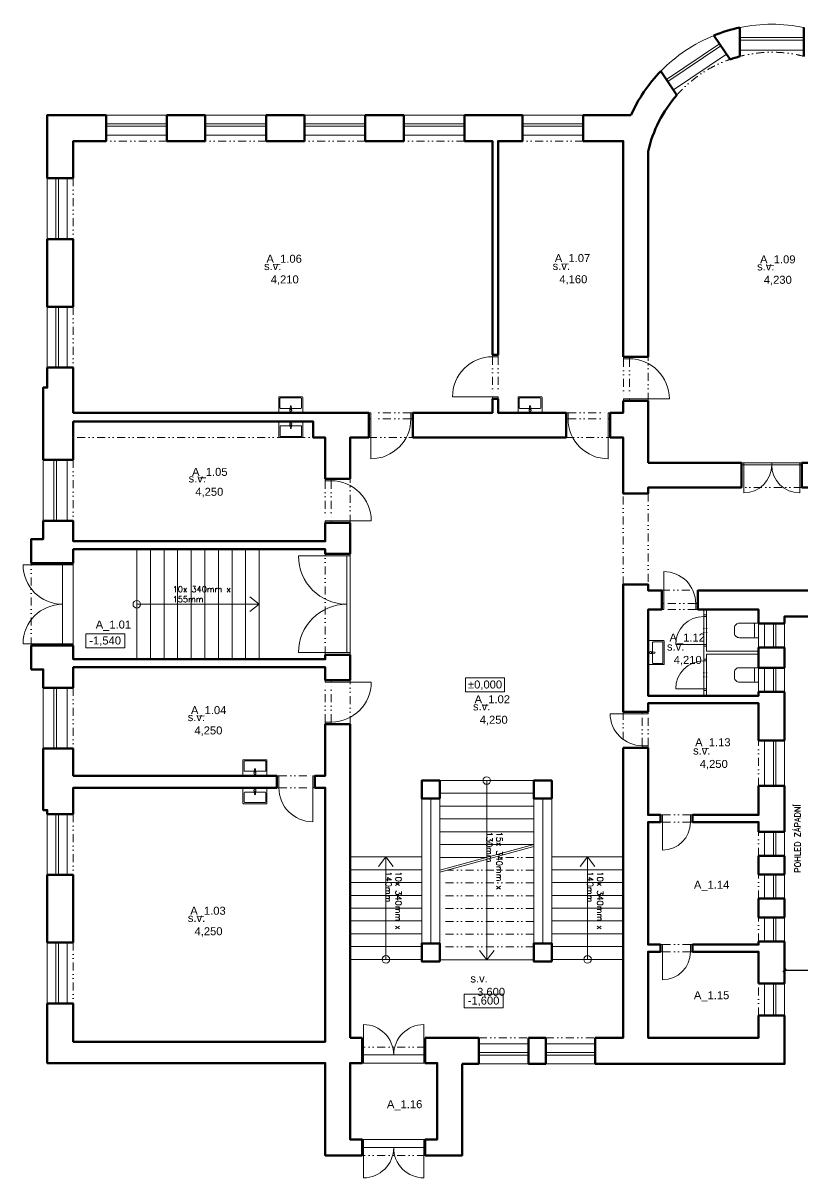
# Model space of a CAD drawing. Header units: millimetres. Extents: x 89194 to 559352, y -753138 to -204019.
# Drawn here: x 312346 to 331837, y -418781 to -389922 of the extents above; entities that cross this region are included whole.
import ezdxf

# ---------------------------------------------------------------- set-up
doc = ezdxf.new("R2010")
doc.units = ezdxf.units.MM
doc.header["$LTSCALE"] = 400
doc.header["$PDMODE"] = 3
doc.linetypes.add('DIVIDE', pattern=[1.25, 0.5, -0.25, 0, -0.25, 0, -0.25])
for name, color, linetype, lineweight in [('RG_dveře', 3, 'Continuous', 9), ('RG_koty', 7, 'Continuous', 9), ('RG_okna', 3, 'Continuous', 9), ('RG_pohled', 200, 'Continuous', 9), ('RG_popisy', 11, 'Continuous', 9), ('RG_schodiště', 94, 'Continuous', 9), ('RG_výrobky zámečník', 6, 'Continuous', 9), ('RG_zařízováky', 4, 'Continuous', 9), ('RG_zdivo stávající', 30, 'Continuous', 50), ('RG_čerch 2', 6, 'DIVIDE', 9)]:
    doc.layers.add(name, color=color, linetype=linetype, lineweight=lineweight)
doc.styles.add('Arial 100', font='Arial.ttf', dxfattribs={"height": 100})
doc.styles.add('Arial 250', font='Arial Bold.ttf', dxfattribs={"height": 250})
doc.styles.add('Koty', font='romans.shx', dxfattribs={"width": 0.8})
doc.styles.get("Standard").update_dxf_attribs({"font": 'romans.shx', "height": 100})
doc.dimstyles.new('RG_50_vnitřní', dxfattribs={"dimscale": 50, "dimtxt": 2, "dimasz": 1.6, "dimexe": 1.15, "dimexo": 0, "dimgap": 1, "dimtad": 1, "dimdec": 0, "dimrnd": 5, "dimzin": 0, "dimdsep": 46, "dimtxsty": 'Koty', "dimblk1": 'OBLIQUE', "dimblk2": 'OBLIQUE', "dimsah": 1, "dimcen": 0.09, "dimclrd": 256, "dimclre": 256, "dimclrt": 2, "dimazin": 0, "dimtfac": 1, "dimtdec": 0, "dimtmove": 2, "dimatfit": 3, "dimfxl": 1.15, "dimfxlon": 1, "dimtolj": 1, "dimtzin": 0, "dimarcsym": 0})

# ---------------------------------------------------------------- blocks, each defined once
blk = doc.blocks.new('*U66')
at = {"layer": 'RG_schodiště'}
blk.add_lwpolyline([(-895, 0), (895, 0)], dxfattribs=at)
blk = doc.blocks.new('*U67')
at = {"layer": 'RG_schodiště', "color": 0, "linetype": 'ByBlock', "lineweight": -2, "transparency": 16777216}
for p in [(0, 2560), (0, 2240), (0, 1920), (0, 1600), (0, 1280), (0, 960), (0, 640), (0, 320), (0, 0)]:
    blk.add_blockref('*U66', p, dxfattribs=at)
blk = doc.blocks.new('*U68')
at = {"layer": 'RG_schodiště'}
blk.add_lwpolyline([(-895, 0), (895, 0)], dxfattribs=at)
blk = doc.blocks.new('*U69')
at = {"layer": 'RG_schodiště', "color": 0, "linetype": 'ByBlock', "lineweight": -2, "transparency": 16777216}
for p in [(0, 2560), (0, 2240), (0, 1920), (0, 1600), (0, 1280), (0, 960), (0, 640), (0, 320), (0, 0)]:
    blk.add_blockref('*U68', p, dxfattribs=at)
blk = doc.blocks.new('okno_oblouk')
at = {"layer": 'RG_okna'}
for points in [[(109066, -107732), (110666, -107732)], [(109066, -107985), (110666, -107985)], [(109066, -108045), (110666, -108045)]]:
    blk.add_lwpolyline(points, dxfattribs=at)
blk.add_arc((109866, -104509), 3871, 258.0738, 281.9262, dxfattribs=at)
at = {"layer": 'RG_zdivo stávající'}
for points in [[(109066, -107577), (109066, -108296)], [(110666, -107577), (110666, -108296)]]:
    blk.add_lwpolyline(points, dxfattribs=at)
at = {"layer": 'RG_čerch 2'}
blk.add_arc((109866, -104509), 3171, 255.3884, 284.6116, dxfattribs=at)
blk = doc.blocks.new('1520_2900_900_3')
at = {"layer": 'RG_okna'}
for points in [[(93845, -104449), (95365, -104449)], [(93845, -104669), (95365, -104669)], [(93845, -104729), (95365, -104729)], [(93845, -104949), (95365, -104949)]]:
    blk.add_lwpolyline(points, dxfattribs=at)
at = {"layer": 'RG_zdivo stávající'}
for points in [[(93845, -104299), (93845, -104949)], [(95365, -104299), (95365, -104949)]]:
    blk.add_lwpolyline(points, dxfattribs=at)
at = {"layer": 'RG_čerch 2'}
blk.add_lwpolyline([(93845, -104299), (95365, -104299)], dxfattribs=at)
blk = doc.blocks.new('1520_4')
at = {"layer": 'RG_okna'}
for points in [[(127481, -97490), (127481, -95970)], [(127751, -97490), (127751, -95970)], [(127811, -97490), (127811, -95970)], [(128081, -97490), (128081, -95970)]]:
    blk.add_lwpolyline(points, dxfattribs=at)
at = {"layer": 'RG_zdivo stávající'}
for points in [[(127331, -95970), (128081, -95970)], [(127331, -97490), (128081, -97490)]]:
    blk.add_lwpolyline(points, dxfattribs=at)
at = {"layer": 'RG_čerch 2'}
blk.add_lwpolyline([(127331, -97490), (127331, -95970)], dxfattribs=at)
blk = doc.blocks.new('okno_1240_4')
at = {"layer": 'RG_okna'}
for points in [[(115521, -82400), (114281, -82400)], [(115521, -82620), (114281, -82620)], [(115521, -82680), (114281, -82680)], [(115521, -82900), (114281, -82900)]]:
    blk.add_lwpolyline(points, dxfattribs=at)
at = {"layer": 'RG_zdivo stávající'}
for points in [[(114281, -83050), (114281, -82400)], [(115521, -83050), (115521, -82400)]]:
    blk.add_lwpolyline(points, dxfattribs=at)
at = {"layer": 'RG_čerch 2'}
blk.add_lwpolyline([(115521, -83050), (114281, -83050)], dxfattribs=at)
blk = doc.blocks.new('*U30')
blk.add_line((-350, -293), (-350, -1293))
for points in [[(-400, -143), (-350, -143), (-350, -293), (-400, -293)], [(700, -143), (650, -143), (650, -293), (700, -293)]]:
    blk.add_lwpolyline(points)
blk.add_arc((-350, -293), 1000, 270, 0)
at = {"layer": 'RG_zdivo stávající'}
for p, q in [((-400, -143), (-400, -293)), ((700, -143), (700, -293))]:
    blk.add_line(p, q, dxfattribs=at)
at = {"layer": 'RG_čerch 2'}
for p, q in [((650, -143), (-350, -143)), ((650, -293), (-350, -293))]:
    blk.add_line(p, q, dxfattribs=at)
blk = doc.blocks.new('*U52')
blk.add_line((-350, -293), (-350, -1093))
for points in [[(-400, -143), (-350, -143), (-350, -293), (-400, -293)], [(500, -143), (450, -143), (450, -293), (500, -293)]]:
    blk.add_lwpolyline(points)
blk.add_arc((-350, -293), 800, 270, 0)
at = {"layer": 'RG_zdivo stávající'}
for p, q in [((-400, -143), (-400, -293)), ((500, -143), (500, -293))]:
    blk.add_line(p, q, dxfattribs=at)
at = {"layer": 'RG_čerch 2'}
for p, q in [((450, -143), (-350, -143)), ((450, -293), (-350, -293))]:
    blk.add_line(p, q, dxfattribs=at)
blk = doc.blocks.new('umyv_16')
at = {"layer": 'RG_zařízováky', "linetype": 'Continuous', "lineweight": 20}
for p, q in [((304017, -112257), (303647, -112257)), ((303632, -112272), (303632, -112842)), ((303692, -112532), (303734, -112536)), ((303732, -112544), (303717, -112544)), ((303717, -112544), (303717, -112571)), ((303742, -112302), (303742, -112812)), ((303743, -112540), (303796, -112546)), ((303987, -112287), (303757, -112287)), ((304002, -112812), (304002, -112302)), ((304032, -112842), (304032, -112272)), ((303734, -112578), (303692, -112582)), ((303717, -112571), (303732, -112571)), ((303796, -112568), (303743, -112575)), ((303757, -112827), (303987, -112827)), ((303647, -112857), (304017, -112857))]:
    blk.add_line(p, q, dxfattribs=at)
at = {"layer": 'RG_zařízováky', "linetype": 'Continuous', "lineweight": 20, "extrusion": (0, 0, -1)}
for centre, major_axis, start_param, end_param in [((303647, -112272), (10.6, 10.6), 3.926991, 5.497787), ((304017, -112272), (-10.6, 10.6), 0.785398, 2.356194), ((303692, -112557), (17.7, 17.7), 2.356194, 5.497787), ((303732, -112557), (-9.62, 9.62), 0.785398, 3.926991), ((303732, -112557), (-14.9, 14.9), 0.875625, 1.35736), ((303757, -112302), (10.6, 10.6), 3.926991, 5.497787), ((303732, -112557), (-14.9, 14.9), 1.35736, 3.355029), ((303795, -112557), (-7.91, 7.91), 0.909996, 3.802393), ((303987, -112302), (-10.6, 10.6), 0.785398, 2.356194), ((303732, -112557), (-14.9, 14.9), 3.355029, 3.836764), ((303757, -112812), (-10.6, 10.6), 3.926991, 5.497787), ((303987, -112812), (10.6, 10.6), 0.785398, 2.356194), ((303647, -112842), (-10.6, 10.6), 3.926991, 5.497787), ((304017, -112842), (10.6, 10.6), 0.785398, 2.356194)]:
    blk.add_ellipse(centre, major_axis=major_axis, ratio=1, start_param=start_param, end_param=end_param, dxfattribs=at)
blk = doc.blocks.new('*U51')
blk.add_line((-350, -113), (-350, 587))
for points in [[(-400, -293), (-350, -293), (-350, -113), (-400, -113)], [(400, -293), (350, -293), (350, -113), (400, -113)]]:
    blk.add_lwpolyline(points)
blk.add_arc((-350, -113), 700, 0, 90)
at = {"layer": 'RG_zdivo stávající'}
for p, q in [((-400, -293), (-400, -113)), ((400, -293), (400, -113))]:
    blk.add_line(p, q, dxfattribs=at)
at = {"layer": 'RG_čerch 2'}
for p, q in [((350, -113), (-350, -113)), ((350, -293), (-350, -293))]:
    blk.add_line(p, q, dxfattribs=at)
blk = doc.blocks.new('*U27')
blk.add_line((650, -293), (650, -1293))
for points in [[(-400, -143), (-350, -143), (-350, -293), (-400, -293)], [(700, -143), (650, -143), (650, -293), (700, -293)]]:
    blk.add_lwpolyline(points)
blk.add_arc((650, -293), 1000, 180, 270)
at = {"layer": 'RG_zdivo stávající'}
for p, q in [((-400, -143), (-400, -293)), ((700, -143), (700, -293))]:
    blk.add_line(p, q, dxfattribs=at)
at = {"layer": 'RG_čerch 2'}
for p, q in [((-350, -143), (650, -143)), ((-350, -293), (650, -293))]:
    blk.add_line(p, q, dxfattribs=at)
blk = doc.blocks.new('*U49')
blk.add_line((-350, -153), (-350, 847))
for points in [[(-400, -293), (-350, -293), (-350, -153), (-400, -153)], [(700, -293), (650, -293), (650, -153), (700, -153)]]:
    blk.add_lwpolyline(points)
blk.add_arc((-350, -153), 1000, 0, 90)
at = {"layer": 'RG_zdivo stávající'}
for p, q in [((-400, -293), (-400, -153)), ((700, -293), (700, -153))]:
    blk.add_line(p, q, dxfattribs=at)
at = {"layer": 'RG_čerch 2'}
for p, q in [((650, -153), (-350, -153)), ((650, -293), (-350, -293))]:
    blk.add_line(p, q, dxfattribs=at)
blk = doc.blocks.new('*U28')
blk.add_line((-350, -293), (-350, -1293))
for points in [[(-400, -143), (-350, -143), (-350, -293), (-400, -293)], [(700, -143), (650, -143), (650, -293), (700, -293)]]:
    blk.add_lwpolyline(points)
blk.add_arc((-350, -293), 1000, 270, 0)
at = {"layer": 'RG_zdivo stávající'}
for p, q in [((-400, -143), (-400, -293)), ((700, -143), (700, -293))]:
    blk.add_line(p, q, dxfattribs=at)
at = {"layer": 'RG_čerch 2'}
for p, q in [((650, -143), (-350, -143)), ((650, -293), (-350, -293))]:
    blk.add_line(p, q, dxfattribs=at)
blk = doc.blocks.new('*U29')
blk.add_line((-350, -293), (-350, -1093))
for points in [[(-400, -143), (-350, -143), (-350, -293), (-400, -293)], [(500, -143), (450, -143), (450, -293), (500, -293)]]:
    blk.add_lwpolyline(points)
blk.add_arc((-350, -293), 800, 270, 0)
at = {"layer": 'RG_zdivo stávající'}
for p, q in [((-400, -143), (-400, -293)), ((500, -143), (500, -293))]:
    blk.add_line(p, q, dxfattribs=at)
at = {"layer": 'RG_čerch 2'}
for p, q in [((450, -143), (-350, -143)), ((450, -293), (-350, -293))]:
    blk.add_line(p, q, dxfattribs=at)
blk = doc.blocks.new('*U50')
blk.add_line((500, -293), (500, -1143))
for points in [[(-400, 7), (-350, 7), (-350, -293), (-400, -293)], [(550, 7), (500, 7), (500, -293), (550, -293)]]:
    blk.add_lwpolyline(points)
blk.add_arc((500, -293), 850, 180, 270)
at = {"layer": 'RG_zdivo stávající'}
for p, q in [((-400, 7), (-400, -293)), ((550, 7), (550, -293))]:
    blk.add_line(p, q, dxfattribs=at)
at = {"layer": 'RG_čerch 2'}
for p, q in [((-350, 7), (500, 7)), ((-350, -293), (500, -293))]:
    blk.add_line(p, q, dxfattribs=at)
blk = doc.blocks.new('*U70')
at = {"layer": 'RG_schodiště'}
blk.add_lwpolyline([(0, -1375), (0, 1375)], dxfattribs=at)
blk = doc.blocks.new('*U71')
at = {"layer": 'RG_schodiště', "color": 0, "linetype": 'ByBlock', "lineweight": -2, "transparency": 16777216}
for p in [(-3060, 0), (-2720, 0), (-2380, 0), (-2040, 0), (-1700, 0), (-1360, 0), (-1020, 0), (-680, 0), (-340, 0), (0, 0)]:
    blk.add_blockref('*U70', p, dxfattribs=at)
blk = doc.blocks.new('wc_1')
at = {"layer": 'RG_zařízováky', "linetype": 'Continuous', "lineweight": 20}
for p, q in [((307578, -109954), (307597, -109941)), ((307597, -109941), (307619, -109932)), ((307619, -109932), (307642, -109926)), ((307642, -109926), (307667, -109925)), ((307667, -109925), (308141, -109925)), ((308040, -109950), (308040, -110105)), ((308141, -109925), (308141, -110285)), ((307541, -110025), (307543, -110005)), ((307541, -110185), (307541, -110025)), ((307543, -110204), (307541, -110185)), ((307543, -110005), (307551, -109986)), ((307551, -110223), (307543, -110204)), ((307551, -109986), (307562, -109969)), ((307562, -110240), (307551, -110223)), ((307562, -109969), (307578, -109954)), ((308040, -110105), (308040, -110260)), ((307578, -110255), (307562, -110240)), ((307597, -110268), (307578, -110255)), ((307619, -110277), (307597, -110268)), ((307642, -110283), (307619, -110277)), ((307667, -110285), (307642, -110283)), ((308141, -110285), (307667, -110285))]:
    blk.add_line(p, q, dxfattribs=at)
at = {"layer": 'RG_zařízováky', "linetype": 'Continuous', "lineweight": 20, "extrusion": (0, 0, -1)}
for centre, major_axis, start_param, end_param in [((308009, -109950), (-31.5, 0), 1.570796, 3.141593), ((308009, -110260), (31.5, 0), 0, 1.570796)]:
    blk.add_ellipse(centre, major_axis=major_axis, ratio=0.794118, start_param=start_param, end_param=end_param, dxfattribs=at)
blk = doc.blocks.new('_Oblique')
at = {"color": 0, "linetype": 'ByBlock', "lineweight": -2}
blk.add_line((-0.5, -0.5), (0.5, 0.5), dxfattribs=at)
blk = doc.blocks.new('*D319')
at = {"layer": 'Defpoints', "color": 0, "transparency": 16777216}
for p in [(333858, -413592), (333858, -415589), (331379, -415930)]:
    blk.add_point(p, dxfattribs=at)
at = {"layer": 'RG_koty', "lineweight": -2, "transparency": 16777216}
for p, q in [((331379, -413649), (331379, -413534)), ((333858, -413649), (333858, -413534)), ((331379, -413592), (333858, -413592))]:
    blk.add_line(p, q, dxfattribs=at)
at = {"layer": 'RG_koty', "lineweight": -2, "transparency": 16777216, "xscale": 80, "yscale": 80, "zscale": 80, "rotation": 180}
blk.add_blockref('_Oblique', (331379, -413592), dxfattribs=at)
at = {"layer": 'RG_koty', "lineweight": -2, "transparency": 16777216, "xscale": 80, "yscale": 80, "zscale": 80}
blk.add_blockref('_Oblique', (333858, -413592), dxfattribs=at)
at = {"layer": 'RG_koty', "color": 2, "transparency": 16777216, "insert": (332618, -413492), "char_height": 100, "attachment_point": 5, "style": 'Koty'}
blk.add_mtext('\\A1;2480', dxfattribs=at)

msp = doc.modelspace()

# ---------------------------------------------------------------- linework, layer by layer
at = {"layer": 'RG_dveře'}
for p, q in [((329358.5, -405450.2), (328658.5, -405450.2)), ((329358.5, -406560.2), (328658.5, -406560.2))]:
    msp.add_line(p, q, dxfattribs=at)
at = {"layer": 'RG_dveře', "ltscale": 0.1}
for points in [[(331811, -400910.2), (330306, -400910.2)], [(331811, -400962.7), (330306, -400962.7)]]:
    msp.add_lwpolyline(points, dxfattribs=at)
at = {"layer": 'RG_dveře'}
for points in [[(329428.5, -404706.4), (329428.5, -404750.2), (329358.5, -404750.2), (329358.5, -404706.4)], [(329428.5, -405493.9), (329428.5, -405450.2), (329358.5, -405450.2), (329358.5, -405493.9)], [(329428.5, -405816.4), (329428.5, -405860.2), (329358.5, -405860.2), (329358.5, -405816.4)], [(329428.5, -406603.9), (329428.5, -406560.2), (329358.5, -406560.2), (329358.5, -406603.9)]]:
    msp.add_lwpolyline(points, dxfattribs=at)
for centre in [(329358.5, -405450.2), (329358.5, -406560.2)]:
    msp.add_arc(centre, 700, 90, 180, dxfattribs=at)
at = {"layer": 'RG_koty'}
for points in [[(313910.8, -405530.5), (314886.2, -405530.5), (314886.2, -405187.6), (313910.8, -405187.6)], [(323406.6, -406630), (324382, -406630), (324382, -406287.1), (323406.6, -406287.1)], [(323369.3, -414529.1), (324344.7, -414529.1), (324344.7, -414186.2), (323369.3, -414186.2)]]:
    msp.add_lwpolyline(points, close=True, dxfattribs=at)
at = {"layer": 'RG_okna'}
for p, q in [((320435.1, -403239.3), (319229.2, -403239.3)), ((313331.9, -403459.4), (312346.1, -403459.4)), ((313331.9, -405431), (312346.1, -405431)), ((320435.1, -405651.1), (319229.2, -405651.1)), ((320852.4, -415705.7), (320852.4, -414949.6)), ((322364.6, -415705.7), (322364.6, -414949.6)), ((320852.4, -418024.7), (320852.4, -418780.8)), ((322364.6, -418024.7), (322364.6, -418780.8))]:
    msp.add_line(p, q, dxfattribs=at)
for points in [[(330358.5, -400910.2), (330358.5, -401662.7)], [(331058.5, -400910.2), (331058.5, -400962.7)], [(331758.5, -400910.2), (331758.5, -401662.7)], [(313598.5, -403415.2), (313598.5, -403459.4), (313331.9, -403459.4), (313331.9, -403415.2)], [(320518.5, -403185.2), (320518.5, -403239.3), (319898.5, -403239.3), (319898.5, -403185.2)], [(320435.1, -405651.1), (320435.1, -403239.3)], [(320518.5, -403239.3), (320518.5, -405651.1)], [(313331.9, -405431), (313331.9, -403459.4)], [(313598.5, -403459.4), (313598.5, -405431)], [(330878.5, -405530.2), (330878.5, -404930.2)], [(331098.5, -405530.2), (331098.5, -404930.2)], [(331158.5, -405530.2), (331158.5, -404930.2)], [(331378.5, -405530.2), (331378.5, -404930.2)], [(313598.5, -405475.2), (313598.5, -405431), (313331.9, -405431), (313331.9, -405475.2)], [(320518.5, -405705.2), (320518.5, -405651.1), (319898.5, -405651.1), (319898.5, -405705.2)], [(330878.5, -406630.2), (330878.5, -406030.2)], [(331098.5, -406630.2), (331098.5, -406030.2)], [(331158.5, -406630.2), (331158.5, -406030.2)], [(331378.5, -406630.2), (331378.5, -406030.2)], [(330878.5, -408980.2), (330878.5, -407850.2)], [(331098.5, -408980.2), (331098.5, -407850.2)], [(331158.5, -408980.2), (331158.5, -407850.2)], [(331378.5, -408980.2), (331378.5, -407850.2)], [(330878.5, -410730.2), (330878.5, -410130.2)], [(331098.5, -410730.2), (331098.5, -410130.2)], [(331158.5, -410730.2), (331158.5, -410130.2)], [(331378.5, -410730.2), (331378.5, -410130.2)], [(330878.5, -411800.2), (330878.5, -411200.2)], [(331098.5, -411800.2), (331098.5, -411200.2)], [(331158.5, -411800.2), (331158.5, -411200.2)], [(331378.5, -411800.2), (331378.5, -411200.2)], [(330878.5, -412870.2), (330878.5, -412270.2)], [(331098.5, -412870.2), (331098.5, -412270.2)], [(331158.5, -412870.2), (331158.5, -412270.2)], [(331378.5, -412870.2), (331378.5, -412270.2)], [(330878.5, -414720.2), (330878.5, -413920.2)], [(331098.5, -414720.2), (331098.5, -413920.2)], [(331158.5, -414720.2), (331158.5, -413920.2)], [(331378.5, -414720.2), (331378.5, -413920.2)], [(320818.5, -415910.2), (320852.4, -415910.2), (320852.4, -415705.7), (320818.5, -415705.7)], [(322364.6, -415705.7), (320852.4, -415705.7)], [(322398.5, -415910.2), (322364.6, -415910.2), (322364.6, -415705.7), (322398.5, -415705.7)], [(320852.4, -415910.2), (322364.6, -415910.2)], [(320818.5, -417820.2), (320852.4, -417820.2), (320852.4, -418024.7), (320818.5, -418024.7)], [(320852.4, -417820.2), (322364.6, -417820.2)], [(322398.5, -417820.2), (322364.6, -417820.2), (322364.6, -418024.7), (322398.5, -418024.7)], [(322364.6, -418024.7), (320852.4, -418024.7)]]:
    msp.add_lwpolyline(points, dxfattribs=at)
for centre, radius, start, end in [((330358.5, -400962.7), 700, 270, 0), ((331758.5, -400962.7), 700, 180, 270), ((320435.1, -403239.3), 1205.9, 180.00002, 270.00002), ((313331.9, -403459.4), 985.8, 180.00002, 270.00002), ((313331.9, -405431), 985.8, 89.99998, 179.99998), ((320435.1, -405651.1), 1205.9, 89.99998, 179.99998), ((320852.4, -415705.7), 756.1, 359.99998, 89.99998), ((322364.6, -415705.7), 756.1, 90.00002, 180.00002), ((320852.4, -418024.7), 756.1, 270.00002, 0.00002), ((322364.6, -418024.7), 756.1, 179.99998, 269.99998)]:
    msp.add_arc(centre, radius, start, end, dxfattribs=at)
at = {"layer": 'RG_pohled'}
for points in [[(330728.5, -405530.2), (330728.5, -404930.2)], [(330728.5, -406630.2), (330728.5, -406030.2)]]:
    msp.add_lwpolyline(points, dxfattribs=at)
for points in [[(322533.5, -412920.2), (322308.5, -412920.2), (322308.5, -409300.2), (322533.5, -409300.2)], [(322758.5, -409300.2), (322533.5, -409300.2), (322533.5, -412920.2), (322758.5, -412920.2)], [(325333.5, -412920.2), (325108.5, -412920.2), (325108.5, -409300.2), (325333.5, -409300.2)], [(325558.5, -409300.2), (325333.5, -409300.2), (325333.5, -412920.2), (325558.5, -412920.2)]]:
    msp.add_lwpolyline(points, close=True, dxfattribs=at)
at = {"layer": 'RG_schodiště'}
for p, q in [((318248.5, -404445.2), (318012.6, -404261.8)), ((318248.5, -404445.2), (318012.6, -404628.5)), ((321413.5, -410760.2), (321230.2, -410996.1)), ((321413.5, -410760.2), (321596.8, -410996.1)), ((326453.5, -410760.2), (326270.2, -410996.1)), ((326453.5, -410760.2), (326636.8, -410996.1)), ((323933.5, -413330.2), (323750.2, -413094.3)), ((323933.5, -413330.2), (324116.8, -413094.3))]:
    msp.add_line(p, q, dxfattribs=at)
for points in [[(315188.5, -404445.2), (318248.5, -404445.2)], [(325108.5, -408850.2), (322758.5, -408850.2)], [(323933.5, -408850.2), (323933.5, -410770.2)], [(325108.5, -409170.2), (322758.5, -409170.2)], [(325108.5, -409490.2), (322758.5, -409490.2)], [(325108.5, -409810.2), (322758.5, -409810.2)], [(325108.5, -410130.2), (322758.5, -410130.2)], [(325108.5, -410450.2), (322758.5, -410450.2)], [(325108.5, -410450.2), (322758.5, -411090.2)], [(325108.5, -410500.2), (322758.5, -411140.2)], [(322308.5, -410760.2), (320518.5, -410760.2)], [(321413.5, -413320.2), (321413.5, -410760.2)], [(323933.5, -410770.2), (322758.5, -410770.2)], [(323933.5, -410820.2), (323933.5, -413330.2)], [(326453.5, -413320.2), (326453.5, -410760.2)], [(325108.5, -413330.2), (322758.5, -413330.2)]]:
    msp.add_lwpolyline(points, dxfattribs=at)
for centre in [(315188.5, -404445.2), (323933.5, -408850.2), (321413.5, -413320.2), (326453.5, -413320.2)]:
    msp.add_circle(centre, 94.7, dxfattribs=at)
at = {"layer": 'RG_výrobky zámečník'}
for points in [[(329358.5, -404580.2), (329358.5, -406730.2)], [(329428.5, -404580.2), (329428.5, -405620.2)], [(329428.5, -404706.4), (329358.5, -404706.4)], [(329428.5, -405493.9), (329358.5, -405493.9)], [(329428.5, -405620.2), (330728.5, -405620.2)], [(329428.5, -405690.2), (329428.5, -406730.2)], [(329428.5, -405690.2), (330728.5, -405690.2)], [(329428.5, -405816.4), (329358.5, -405816.4)], [(329428.5, -406603.9), (329358.5, -406603.9)]]:
    msp.add_lwpolyline(points, dxfattribs=at)
at = {"layer": 'RG_zdivo stávající'}
for p, q in [((313598.5, -403415.2), (312548.5, -403415.2)), ((320518.5, -403185.2), (319898.5, -403185.2)), ((313598.5, -405475.2), (312548.5, -405475.2)), ((320518.5, -405705.2), (319898.5, -405705.2))]:
    msp.add_line(p, q, dxfattribs=at)
for points in [[(330263.5, -390033.7, 0.0439206), (329614.2, -390231.7, 0.0439206)], [(330263.5, -390752.7, 0.0204506), (330015.5, -390828.4, 0.0204506)], [(328286.4, -391124.4, 0.0862981), (327538.9, -392220.2, 0.0862981)], [(328687.6, -391721, 0.1267224), (327968.5, -393130.2), (327968.5, -398260.2)]]:
    msp.add_lwpolyline(points, format="xyb", dxfattribs=at)
for points in [[(314418.5, -392220.2), (312948.5, -392220.2), (312948.5, -393800.2)], [(316898.5, -392220.2), (315938.5, -392220.2)], [(319378.5, -392220.2), (318418.5, -392220.2)], [(321858.5, -392220.2), (320898.5, -392220.2)], [(324828.5, -392220.2), (323378.5, -392220.2)], [(327538.9, -392220.2), (326348.5, -392220.2)], [(313598.5, -393800.2), (313598.5, -392870.2), (314418.5, -392870.2)], [(315938.5, -392870.2), (316898.5, -392870.2)], [(318418.5, -392870.2), (319378.5, -392870.2)], [(320898.5, -392870.2), (321858.5, -392870.2)], [(323378.5, -392870.2), (324078.5, -392870.2), (324078.5, -398210.2)], [(324218.5, -398210.2), (324218.5, -392870.2), (324828.5, -392870.2)], [(326348.5, -392870.2), (327348.5, -392870.2), (327348.5, -398260.2)], [(312948.5, -395320.2), (312948.5, -397010.2)], [(313598.5, -397010.2), (313598.5, -395320.2)], [(312948.5, -398530.2), (312948.5, -399030.2), (312848.5, -399030.2), (312848.5, -400840.2)], [(320988.5, -399660.2), (313598.5, -399660.2), (313598.5, -398530.2)], [(327348.5, -398260.2), (327968.5, -398260.2)], [(324078.5, -399310.2), (324078.5, -399660.2), (322088.5, -399660.2)], [(325918.5, -399660.2), (324218.5, -399660.2), (324218.5, -399310.2)], [(327348.5, -399360.2), (327348.5, -399660.2), (327018.5, -399660.2)], [(327348.5, -399360.2), (327968.5, -399360.2)], [(327968.5, -399360.2), (327968.5, -400910.2)], [(320988.5, -399660.2), (320988.5, -400280.2)], [(322088.5, -399660.2), (322088.5, -400280.2)], [(325918.5, -399660.2), (325918.5, -400280.2)], [(327018.5, -399660.2), (327018.5, -400280.2)], [(331811, -400910.2), (334158.5, -400910.2), (334158.5, -399441.4)], [(319898.5, -401310.2), (319898.5, -400280.2), (319598.5, -400280.2), (319598.5, -399880.2), (313598.5, -399880.2), (313598.5, -400840.2)], [(320988.5, -400280.2), (320518.5, -400280.2), (320518.5, -401310.2)], [(325918.5, -400280.2), (322088.5, -400280.2)], [(330306, -401530.2), (327968.5, -401530.2), (327968.5, -401680.2), (327348.5, -401680.2), (327348.5, -400280.2), (327018.5, -400280.2)], [(327968.5, -400910.2), (330306, -400910.2)], [(330306, -401530.2), (330306, -400910.2)], [(331811, -401530.2), (331811, -400910.2)], [(319898.5, -401310.2), (320518.5, -401310.2)], [(337469, -401657.1), (337102.4, -401530.2), (331811, -401530.2)], [(312848.5, -402360.2), (312848.5, -402815.2), (312548.5, -402815.2), (312548.5, -403415.2)], [(313598.5, -402360.2), (313598.5, -402870.2), (319898.5, -402870.2), (319898.5, -402410.2)], [(319898.5, -402410.2), (320518.5, -402410.2)], [(320518.5, -402410.2), (320518.5, -403185.2)], [(313598.5, -403415.2), (313598.5, -403070.2), (319898.5, -403070.2), (319898.5, -403185.2)], [(328308.5, -404100.2), (327968.5, -404100.2), (327968.5, -403950.2), (327348.5, -403950.2), (327348.5, -407130.2)], [(328308.5, -404580.2), (328308.5, -404095.9)], [(329208.5, -404580.2), (329208.5, -404095.9)], [(332238.5, -404100.2), (329208.5, -404100.2)], [(331378.5, -404749.2), (332238.5, -404749.2), (332238.5, -404099.2), (330728.5, -404099.2)], [(328308.5, -404580.2), (327968.5, -404580.2), (327968.5, -406730.2), (330728.5, -406730.2), (330728.5, -406630.2)], [(330728.5, -404930.2), (330728.5, -404580.2), (329208.5, -404580.2)], [(332238.5, -404750.2), (331378.5, -404750.2), (331378.5, -404930.2)], [(330728.5, -404930.2), (331378.5, -404930.2)], [(312548.5, -405475.2), (312548.5, -406075.2), (312848.5, -406075.2), (312848.5, -406530.2)], [(319898.5, -405705.2), (319898.5, -405820.2), (313598.5, -405820.2), (313598.5, -405475.2)], [(320518.5, -405705.2), (320518.5, -406340.2)], [(330728.5, -406030.2), (330728.5, -405530.2)], [(330728.5, -405530.2), (331378.5, -405530.2)], [(331378.5, -405530.2), (331378.5, -406030.2)], [(313598.5, -406530.2), (313598.5, -406020.2), (319898.5, -406020.2), (319898.5, -406340.2)], [(330728.5, -406030.2), (331378.5, -406030.2)], [(319898.5, -406340.2), (320518.5, -406340.2)], [(330728.5, -406630.2), (331378.5, -406630.2)], [(331378.5, -406630.2), (331378.5, -407850.2)], [(327968.5, -407130.2), (327348.5, -407130.2)], [(330728.5, -407850.2), (330728.5, -406920.2), (327968.5, -406920.2), (327968.5, -407130.2)], [(319898.5, -407440.2), (319898.5, -408730.2), (319638.5, -408730.2)], [(319898.5, -407440.2), (320518.5, -407440.2)], [(320518.5, -407440.2), (320518.5, -415280.2)], [(312848.5, -408050.2), (312848.5, -409590.2), (312948.5, -409590.2), (312948.5, -409690.2)], [(318688.5, -408730.2), (313598.5, -408730.2), (313598.5, -408050.2)], [(327348.5, -408030.2), (327348.5, -415280.2), (326648.5, -415280.2)], [(327968.5, -408030.2), (327348.5, -408030.2)], [(327968.5, -408030.2), (327968.5, -409710.2), (328278.5, -409710.2)], [(330728.5, -407850.2), (331378.5, -407850.2)], [(313598.5, -409690.2), (313598.5, -409030.2), (318688.5, -409030.2)], [(319638.5, -409030.2), (319898.5, -409030.2), (319898.5, -415380.2), (313598.5, -415380.2), (313598.5, -414420.2)], [(329078.5, -409710.2), (330728.5, -409710.2), (330728.5, -408980.2)], [(330728.5, -408980.2), (331378.5, -408980.2)], [(331378.5, -408980.2), (331378.5, -410130.2)], [(328278.5, -409890.2), (327968.5, -409890.2), (327968.5, -412950.2), (328278.5, -412950.2)], [(330728.5, -410130.2), (330728.5, -409890.2), (329078.5, -409890.2)], [(330728.5, -410130.2), (331378.5, -410130.2)], [(330728.5, -411200.2), (330728.5, -410730.2)], [(330728.5, -410730.2), (331378.5, -410730.2)], [(331378.5, -410730.2), (331378.5, -411200.2)], [(312948.5, -411210.2), (312948.5, -412900.2)], [(313598.5, -412900.2), (313598.5, -411210.2)], [(330728.5, -411200.2), (331378.5, -411200.2)], [(330728.5, -412270.2), (330728.5, -411800.2)], [(330728.5, -411800.2), (331378.5, -411800.2)], [(331378.5, -411800.2), (331378.5, -412270.2)], [(330728.5, -412270.2), (331378.5, -412270.2)], [(329078.5, -412950.2), (330728.5, -412950.2), (330728.5, -412870.2)], [(330728.5, -412870.2), (331378.5, -412870.2)], [(331378.5, -412870.2), (331378.5, -413920.2)], [(328278.5, -413130.2), (327968.5, -413130.2), (327968.5, -415280.2), (330728.5, -415280.2), (330728.5, -414720.2)], [(330728.5, -413920.2), (330728.5, -413130.2), (329078.5, -413130.2)], [(330728.5, -413920.2), (331378.5, -413920.2)], [(312948.5, -414420.2), (312948.5, -415910.2), (319898.5, -415910.2), (319898.5, -418220.2), (320818.5, -418220.2), (320818.5, -417820.2), (320518.5, -417820.2), (320518.5, -415910.2), (320818.5, -415910.2), (320818.5, -415280.2)], [(331378.5, -414720.2), (331378.5, -415930.2), (326648.5, -415930.2)], [(330728.5, -414720.2), (331378.5, -414720.2)], [(320818.5, -415280.2), (320518.5, -415280.2)], [(323738.5, -415280.2), (322398.5, -415280.2)], [(322398.5, -415280.2), (322398.5, -415910.2), (322698.5, -415910.2), (322698.5, -417820.2), (322398.5, -417820.2), (322398.5, -418220.2), (323318.5, -418220.2), (323318.5, -415930.2)], [(325408.5, -415280.2), (324978.5, -415280.2)], [(320818.5, -415910.2), (320518.5, -415910.2)], [(322698.5, -415910.2), (322398.5, -415910.2)], [(323738.5, -415930.2), (323318.5, -415930.2)], [(325408.5, -415930.2), (324978.5, -415930.2)]]:
    msp.add_lwpolyline(points, dxfattribs=at)
for points in [[(322758.5, -409300.2), (322308.5, -409300.2), (322308.5, -408850.2), (322758.5, -408850.2)], [(325558.5, -409300.2), (325108.5, -409300.2), (325108.5, -408850.2), (325558.5, -408850.2)], [(322758.5, -413370.2), (322308.5, -413370.2), (322308.5, -412920.2), (322758.5, -412920.2)], [(325558.5, -413370.2), (325108.5, -413370.2), (325108.5, -412920.2), (325558.5, -412920.2)]]:
    msp.add_lwpolyline(points, close=True, dxfattribs=at)
at = {"layer": 'RG_čerch 2'}
for p, q in [((329358.5, -404750.2), (329358.5, -405450.2)), ((329428.5, -404750.2), (329428.5, -405450.2)), ((329358.5, -405860.2), (329358.5, -406560.2)), ((329428.5, -405860.2), (329428.5, -406560.2))]:
    msp.add_line(p, q, dxfattribs=at)
for points in [[(327968.5, -399360.2), (327968.5, -398260.2)], [(319898.5, -400280.2), (313598.5, -400280.2)], [(320988.5, -400280.2), (322088.5, -400280.2)], [(325918.5, -400280.2), (327018.5, -400280.2)], [(320518.5, -402410.2), (320518.5, -401310.2)], [(327348.5, -403950.2), (327348.5, -401680.2)], [(327968.5, -401680.2), (327968.5, -403950.2)], [(331811, -401530.2), (330306, -401530.2)], [(312548.5, -405475.2), (312548.5, -403415.2)], [(319898.5, -405705.2), (319898.5, -403185.2)], [(328308.5, -404095.9), (329208.5, -404095.9)], [(320518.5, -407440.2), (320518.5, -406340.2)], [(327348.5, -407130.2), (327348.5, -408030.2)], [(330728.5, -408980.2), (330728.5, -407850.2)], [(330728.5, -410730.2), (330728.5, -410130.2)], [(325108.5, -410770.2), (324117.1, -410770.2)], [(325108.5, -411090.2), (322942.1, -411090.2)], [(330728.5, -411800.2), (330728.5, -411200.2)], [(325108.5, -411410.2), (322758.5, -411410.2)], [(325108.5, -411730.2), (322758.5, -411730.2)], [(325108.5, -412050.2), (322758.5, -412050.2)], [(325108.5, -412370.2), (322758.5, -412370.2)], [(330728.5, -412870.2), (330728.5, -412270.2)], [(325108.5, -412690.2), (322758.5, -412690.2)], [(325108.5, -413010.2), (322758.5, -413010.2)], [(330728.5, -414720.2), (330728.5, -413920.2)], [(322398.5, -415510.2), (320818.5, -415510.2)], [(322398.5, -418220.2), (320818.5, -418220.2)]]:
    msp.add_lwpolyline(points, dxfattribs=at)

# ---------------------------------------------------------------- block references
at = {"layer": 'RG_dveře', "ltscale": 0.1}
for name, p, rotation in [('*U49', (323925.9, -398910.2), 89.99999999999973), ('*U30', (327205.9, -398960.2), 89.99999999999973), ('*U28', (319755.9, -402010.2), 89.99999999999999), ('*U27', (319755.9, -407040.2), 89.99999999999999), ('*U29', (328111.2, -407530.2), 270)]:
    msp.add_blockref(name, p, dxfattribs=dict(at, rotation=rotation))
for name, p in [('*U28', (321388.5, -399517.5)), ('*U27', (326318.5, -399517.5)), ('*U50', (319088.5, -408737.5))]:
    msp.add_blockref(name, p, dxfattribs=at)
at = {"layer": 'RG_dveře', "ltscale": 0.1, "xscale": -1, "rotation": 180}
for name, p in [('*U52', (328708.5, -404722.8)), ('*U51', (328678.5, -410002.8)), ('*U51', (328678.5, -413242.8))]:
    msp.add_blockref(name, p, dxfattribs=at)
at = {"layer": 'RG_okna', "xscale": -1, "rotation": 213.9211014160404}
msp.add_blockref('okno_oblouk', (298217.8, -541853.6), dxfattribs=at)
at = {"layer": 'RG_okna'}
for name, p, rotation in [('okno_oblouk', (440929.1, -498330.1), 180), ('1520_2900_900_3', (409783.4, -497169.2), 180), ('1520_2900_900_3', (412263.4, -497169.2), 180), ('1520_2900_900_3', (414743.4, -497169.2), 180), ('1520_2900_900_3', (417223.4, -497169.2), 180), ('1520_2900_900_3', (420193.4, -497169.2), 180), ('1520_2900_900_3', (417897.5, -299955.3), 270), ('1520_2900_900_3', (417897.5, -303165.3), 270), ('1520_4', (440929.1, -498330.1), 180), ('1520_4', (440929.1, -504020.1), 180), ('1520_2900_900_3', (417897.5, -315845.3), 270), ('1520_2900_900_3', (417897.5, -319055.3), 270), ('okno_1240_4', (439259.1, -498330.1), 180), ('okno_1240_4', (440929.1, -498330.1), 180)]:
    msp.add_blockref(name, p, dxfattribs=dict(at, rotation=rotation))
at = {"layer": 'RG_schodiště', "rotation": 180}
for name, p in [('*U71', (315188.5, -404445.2)), ('*U69', (321413.5, -410760.2)), ('*U67', (326453.5, -410760.2))]:
    msp.add_blockref(name, p, dxfattribs=at)
at = {"layer": 'RG_zařízováky'}
for p, rotation in [((206479.8, -703292), 89.99999999999999), ((212461.1, -703292), 89.99999999999999), ((431594.6, -96248.4), 270), ((205584.1, -712362), 89.99999999999999), ((430698.9, -105398.4), 270)]:
    msp.add_blockref('umyv_16', p, dxfattribs=dict(at, rotation=rotation))
for name, p in [('wc_1', (22587.5, -294995.6)), ('umyv_16', (24336.7, -293097.8)), ('wc_1', (22587.5, -296105.6))]:
    msp.add_blockref(name, p, dxfattribs=at)

# ---------------------------------------------------------------- texts
at = {"layer": 'RG_koty', "char_height": 200, "width": 12.645, "attachment_point": 5, "style": 'Arial 100'}
for s, insert in [('\\pxi-3,l4,qc,t4;s.v.^I4,160', (325698.8, -396175.8)), ('\\pxi-3,l4,qc,t4;s.v.^I4,210', (318485.5, -396179.7)), ('\\pxi-3,l4,qc,t4;s.v.^I4,230', (330810.1, -396188.6)), ('\\pxi-3,l4,qc,t4;s.v.^I4,250', (316600.3, -401486.7)), ('-1,540', (314397, -405369.5)), ('\\pxi-3,l4,qc,t4;s.v.^I4,210', (328556.6, -405688.7)), ('%%P0,000', (323892.8, -406469)), ('\\pxi-3,l4,qc,t4;s.v.^I4,250', (323708.6, -407183.4)), ('\\pxi-3,l4,qc,t4;s.v.^I4,250', (316577, -407450.6)), ('\\pxi-3,l4,qc,t4;s.v.^I4,250', (329209.5, -408287.3)), ('\\pxi-3,l4,qc,t4;s.v.^I4,250', (316581.2, -412468.8)), ('\\pxi-3,l4,qc,t4;s.v.^I3,600', (323643.5, -413982.9)), ('-1,600', (323855.5, -414368.1))]:
    msp.add_mtext(s, dxfattribs=dict(at, insert=insert))
at = {"layer": 'RG_popisy', "char_height": 200, "attachment_point": 1, "style": 'Arial 250'}
for s, insert in [('\\pxi-1.25,qc;{\\fArial|b0|i0|c238|p34;A_1.06}', (318677.9, -395711.3)), ('\\pxi-1.25,qc;{\\fArial|b0|i0|c238|p34;A_1.07}', (325885.6, -395694.5)), ('\\pxi-1.25,qc;{\\fArial|b0|i0|c238|p34;A_1.09}', (331016.6, -395726.7)), ('\\pxi-1.25,qc;{\\fArial|b0|i0|c238|p34;A_1.05}', (316820.1, -401036.8)), ('\\pxi-1.25,qc;{\\fArial|b0|i0|c238|p34;A_1.01}', (314410.7, -404852.6)), ('\\pxi-1.25,qc;{\\fArial|b0|i0|c238|p34;A_1.12}', (328752.7, -405176.3)), ('\\pxi-1.25,qc;{\\fArial|b0|i0|c238|p34;A_1.02}', (323880.6, -406719.5)), ('\\pxi-1.25,qc;{\\fArial|b0|i0|c238|p34;A_1.04}', (316792, -406990.5)), ('\\pxi-1.25,qc;{\\fArial|b0|i0|c238|p34;A_1.13}', (329393.7, -407794.3)), ('\\pxi-1.25,qc;{\\fArial|b0|i0|c238|p34;A_1.14}', (329362.5, -411354.7)), ('\\pxi-1.25,qc;{\\fArial|b0|i0|c238|p34;A_1.03}', (316774.6, -412004.2)), ('\\pxi-1.25,qc;{\\fArial|b0|i0|c238|p34;A_1.15}', (329362.4, -414114.4)), ('\\pxi-1.25,qc;{\\fArial|b0|i0|c238|p34;A_1.16}', (321689.9, -416838.3))]:
    msp.add_mtext(s, dxfattribs=dict(at, insert=insert))
at = {"layer": 'RG_popisy', "ltscale": 0.1, "insert": (331630.8, -411156.9), "char_height": 150, "attachment_point": 1, "rotation": 90}
msp.add_mtext_dynamic_manual_height_columns('POHLED ZÁPADNÍ', width=2049.974, gutter_width=500, heights=[0], dxfattribs=at)
at = {"layer": 'RG_schodiště', "ltscale": 0.1, "insert": (316084.4, -403994.2), "char_height": 150, "attachment_point": 1}
msp.add_mtext_dynamic_manual_height_columns('10x 340mm x 155mm', width=2049.974, gutter_width=500, heights=[0], dxfattribs=at)
at = {"layer": 'RG_schodiště', "ltscale": 0.1, "char_height": 150, "attachment_point": 1, "rotation": 270}
for s, insert in [('15x 340mm x 130mm', (324325, -410130.2)), ('10x 340mm x 140mm', (321805, -411123.5)), ('10x 340mm x 140mm', (326845, -411123.5))]:
    msp.add_mtext_dynamic_manual_height_columns(s, width=2049.974, gutter_width=500, heights=[0], dxfattribs=dict(at, insert=insert))

# ---------------------------------------------------------------- dimensions: what is measured, and where the dimension line sits
at = {"layer": 'RG_koty'}
dim = msp.add_linear_dim(base=(333858.3, -413591.6), p1=(331378.5, -415930.2), p2=(333858.3, -415589.2), dimstyle='RG_50_vnitřní', dxfattribs=at)
dim.commit()
dim.dimension.update_dxf_attribs({"geometry": '*D319', "text_midpoint": (332618.4, -413491.6)})

doc.saveas('drawing.dxf')
